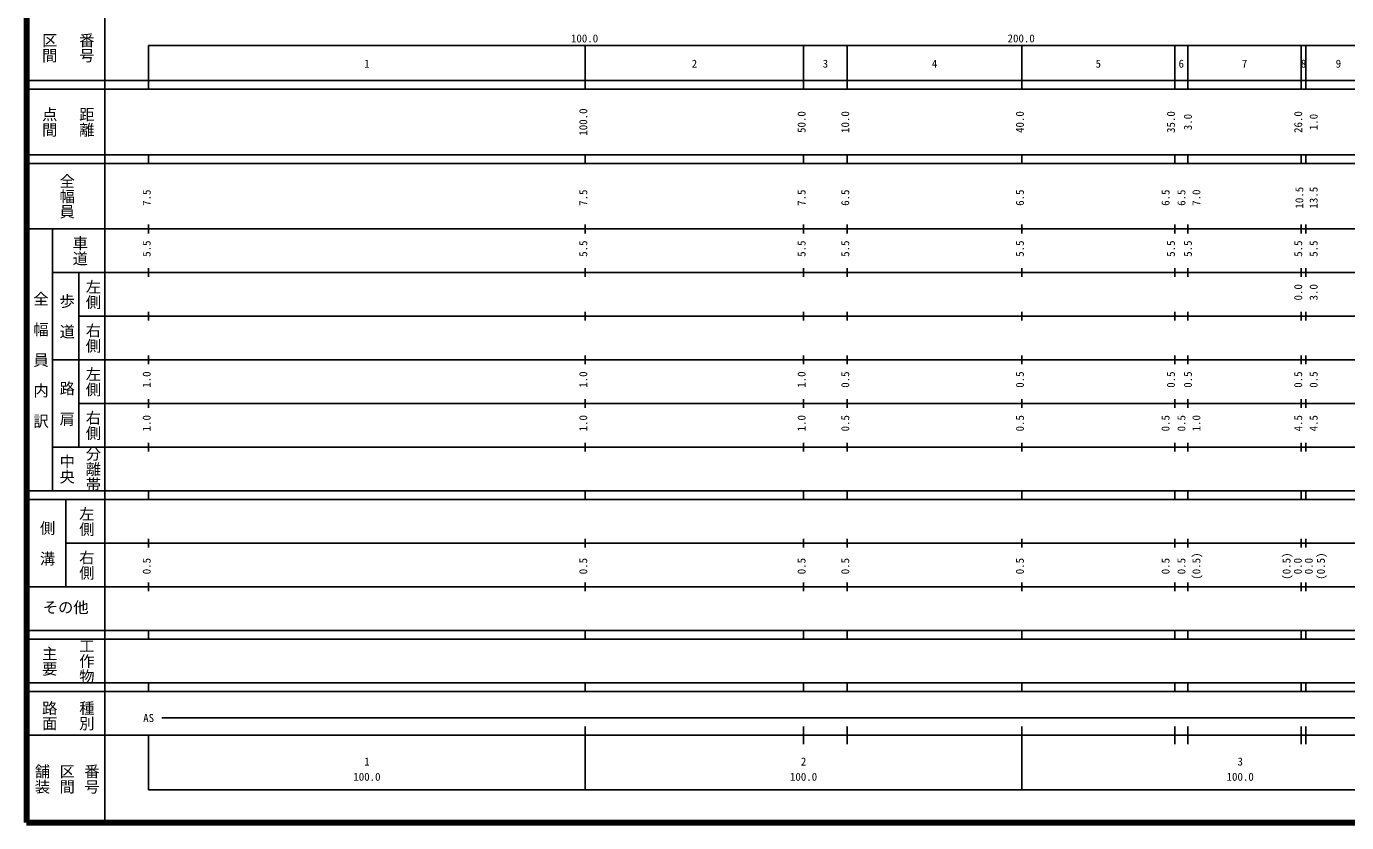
# Model space of a CAD drawing. Units: millimetres on the paper, enlarged 1000 times. Extents: x 40000 to 680000, y 20000 to 380000.
# Drawn here: x 40000 to 342368, y 20000 to 202409 of the extents above; entities that cross this region are included whole.
import ezdxf
from ezdxf.enums import TextEntityAlignment as Align

# ---------------------------------------------------------------- set-up
doc = ezdxf.new("R2010")
doc.units = ezdxf.units.MM
doc.header["$LTSCALE"] = 1000
doc.layers.add('M-TTL', color=2, linetype='Continuous', lineweight=140)
doc.layers.add('M-TTL-BAND', color=7, linetype='Continuous', lineweight=25)
doc.styles.add('@ＭＳ ゴシック', font='')
doc.styles.add('ＭＳ ゴシック', font='')
doc.styles.get('@ＭＳ ゴシック').set_extended_font_data('@MS Gothic')
doc.styles.get('ＭＳ ゴシック').set_extended_font_data('MS Gothic')

msp = doc.modelspace()

# ---------------------------------------------------------------- linework, layer by layer
at = {"layer": 'M-TTL'}
for p, q in [((40000, 380000), (40000, 20000)), ((40000, 20000), (680000, 20000))]:
    msp.add_line(p, q, dxfattribs=at)
at = {"layer": 'M-TTL-BAND'}
for p, q in [((58000, 370000), (58000, 20000)), ((68000, 198000), (579000, 198000)), ((68000, 198000), (68000, 188000)), ((168000, 188000), (168000, 198000)), ((218000, 188000), (218000, 198000)), ((228000, 188000), (228000, 198000)), ((268000, 188000), (268000, 198000)), ((303000, 188000), (303000, 198000)), ((306000, 188000), (306000, 198000)), ((332000, 188000), (332000, 198000)), ((333000, 188000), (333000, 198000)), ((40000, 190000), (579000, 190000)), ((40000, 188000), (579000, 188000)), ((40000, 173000), (579000, 173000)), ((68000, 171000), (68000, 173000)), ((168000, 171000), (168000, 173000)), ((218000, 171000), (218000, 173000)), ((228000, 171000), (228000, 173000)), ((268000, 171000), (268000, 173000)), ((303000, 171000), (303000, 173000)), ((306000, 171000), (306000, 173000)), ((332000, 171000), (332000, 173000)), ((333000, 171000), (333000, 173000)), ((40000, 171000), (579000, 171000)), ((40000, 156000), (579000, 156000)), ((46000, 96000), (46000, 156000)), ((68000, 155000), (68000, 157000)), ((168000, 155000), (168000, 157000)), ((218000, 155000), (218000, 157000)), ((228000, 155000), (228000, 157000)), ((268000, 155000), (268000, 157000)), ((303000, 155000), (303000, 157000)), ((306000, 155000), (306000, 157000)), ((332000, 155000), (332000, 157000)), ((333000, 155000), (333000, 157000)), ((46000, 146000), (579000, 146000)), ((52000, 146000), (52000, 106000)), ((68000, 145000), (68000, 147000)), ((168000, 145000), (168000, 147000)), ((218000, 145000), (218000, 147000)), ((228000, 145000), (228000, 147000)), ((268000, 145000), (268000, 147000)), ((303000, 145000), (303000, 147000)), ((306000, 145000), (306000, 147000)), ((332000, 145000), (332000, 147000)), ((333000, 145000), (333000, 147000)), ((68000, 135000), (68000, 137000)), ((168000, 135000), (168000, 137000)), ((218000, 135000), (218000, 137000)), ((228000, 135000), (228000, 137000)), ((268000, 135000), (268000, 137000)), ((303000, 135000), (303000, 137000)), ((306000, 135000), (306000, 137000)), ((332000, 135000), (332000, 137000)), ((333000, 135000), (333000, 137000)), ((52000, 136000), (579000, 136000)), ((68000, 125000), (68000, 127000)), ((168000, 125000), (168000, 127000)), ((218000, 125000), (218000, 127000)), ((228000, 125000), (228000, 127000)), ((268000, 125000), (268000, 127000)), ((303000, 125000), (303000, 127000)), ((306000, 125000), (306000, 127000)), ((332000, 125000), (332000, 127000)), ((333000, 125000), (333000, 127000)), ((46000, 126000), (579000, 126000)), ((52000, 116000), (579000, 116000)), ((68000, 115000), (68000, 117000)), ((168000, 115000), (168000, 117000)), ((218000, 115000), (218000, 117000)), ((228000, 115000), (228000, 117000)), ((268000, 115000), (268000, 117000)), ((303000, 115000), (303000, 117000)), ((306000, 115000), (306000, 117000)), ((332000, 115000), (332000, 117000)), ((333000, 115000), (333000, 117000)), ((46000, 106000), (579000, 106000)), ((68000, 105000), (68000, 107000)), ((168000, 105000), (168000, 107000)), ((218000, 105000), (218000, 107000)), ((228000, 105000), (228000, 107000)), ((268000, 105000), (268000, 107000)), ((303000, 105000), (303000, 107000)), ((306000, 105000), (306000, 107000)), ((332000, 105000), (332000, 107000)), ((333000, 105000), (333000, 107000)), ((40000, 96000), (579000, 96000)), ((40000, 94000), (579000, 94000)), ((49000, 94000), (49000, 74000)), ((68000, 94000), (68000, 96000)), ((168000, 94000), (168000, 96000)), ((218000, 94000), (218000, 96000)), ((228000, 94000), (228000, 96000)), ((268000, 94000), (268000, 96000)), ((303000, 94000), (303000, 96000)), ((306000, 94000), (306000, 96000)), ((332000, 94000), (332000, 96000)), ((333000, 94000), (333000, 96000)), ((68000, 83000), (68000, 85000)), ((168000, 83000), (168000, 85000)), ((218000, 83000), (218000, 85000)), ((228000, 83000), (228000, 85000)), ((268000, 83000), (268000, 85000)), ((303000, 83000), (303000, 85000)), ((306000, 83000), (306000, 85000)), ((332000, 83000), (332000, 85000)), ((333000, 83000), (333000, 85000)), ((49000, 84000), (579000, 84000)), ((40000, 74000), (579000, 74000)), ((68000, 73000), (68000, 75000)), ((168000, 73000), (168000, 75000)), ((218000, 73000), (218000, 75000)), ((228000, 73000), (228000, 75000)), ((268000, 73000), (268000, 75000)), ((303000, 73000), (303000, 75000)), ((306000, 73000), (306000, 75000)), ((332000, 73000), (332000, 75000)), ((333000, 73000), (333000, 75000)), ((40000, 64000), (579000, 64000)), ((68000, 62000), (68000, 64000)), ((168000, 62000), (168000, 64000)), ((218000, 62000), (218000, 64000)), ((228000, 62000), (228000, 64000)), ((268000, 62000), (268000, 64000)), ((303000, 62000), (303000, 64000)), ((306000, 62000), (306000, 64000)), ((332000, 62000), (332000, 64000)), ((333000, 62000), (333000, 64000)), ((40000, 62000), (579000, 62000)), ((40000, 52000), (579000, 52000)), ((68000, 50000), (68000, 52000)), ((168000, 50000), (168000, 52000)), ((218000, 50000), (218000, 52000)), ((228000, 50000), (228000, 52000)), ((268000, 50000), (268000, 52000)), ((303000, 50000), (303000, 52000)), ((306000, 50000), (306000, 52000)), ((332000, 50000), (332000, 52000)), ((333000, 50000), (333000, 52000)), ((40000, 50000), (579000, 50000)), ((71000, 44000), (565000, 44000)), ((40000, 40000), (579000, 40000)), ((68000, 40000), (68000, 27500)), ((168000, 27500), (168000, 42000)), ((218000, 38000), (218000, 42000)), ((228000, 38000), (228000, 42000)), ((268000, 27500), (268000, 42000)), ((303000, 38000), (303000, 42000)), ((306000, 38000), (306000, 42000)), ((332000, 38000), (332000, 42000)), ((333000, 38000), (333000, 42000)), ((68000, 27500), (579000, 27500))]:
    msp.add_line(p, q, dxfattribs=at)

# ---------------------------------------------------------------- texts
for s, height, rotation, style, p in [('区間', 2566, 270, '@ＭＳ ゴシック', (43250, 201000)), ('番号', 2566, 270, '@ＭＳ ゴシック', (51750, 201000)), ('点間', 2566, 270, '@ＭＳ ゴシック', (43250, 184000)), ('距離', 2566, 270, '@ＭＳ ゴシック', (51750, 184000)), ('100.0', 1833, 90, 'ＭＳ ゴシック', (169000, 177375)), ('50.0', 1833, 90, 'ＭＳ ゴシック', (219000, 178000)), ('10.0', 1833, 90, 'ＭＳ ゴシック', (229000, 178000)), ('40.0', 1833, 90, 'ＭＳ ゴシック', (269000, 178000)), ('35.0', 1833, 90, 'ＭＳ ゴシック', (303594, 178000)), ('3.0', 1833, 90, 'ＭＳ ゴシック', (307481, 178625)), ('26.0', 1833, 90, 'ＭＳ ゴシック', (332744, 178000)), ('1.0', 1833, 90, 'ＭＳ ゴシック', (336277, 178625)), ('全幅員', 2566, 270, '@ＭＳ ゴシック', (47250, 168750)), ('7.5', 1833, 90, 'ＭＳ ゴシック', (69000, 161299)), ('7.5', 1833, 90, 'ＭＳ ゴシック', (169000, 161299)), ('7.5', 1833, 90, 'ＭＳ ゴシック', (219000, 161299)), ('6.5', 1833, 90, 'ＭＳ ゴシック', (229000, 161299)), ('6.5', 1833, 90, 'ＭＳ ゴシック', (269000, 161299)), ('6.5', 1833, 90, 'ＭＳ ゴシック', (302357, 161299)), ('6.5', 1833, 90, 'ＭＳ ゴシック', (306000, 161299)), ('7.0', 1833, 90, 'ＭＳ ゴシック', (309424, 161299)), ('10.5', 1833, 90, 'ＭＳ ゴシック', (333000, 160674)), ('13.5', 1833, 90, 'ＭＳ ゴシック', (336277, 160674)), ('車道', 2566, 270, '@ＭＳ ゴシック', (50250, 154500)), ('5.5', 1833, 90, 'ＭＳ ゴシック', (69000, 149625)), ('5.5', 1833, 90, 'ＭＳ ゴシック', (169000, 149625)), ('5.5', 1833, 90, 'ＭＳ ゴシック', (219000, 149625)), ('5.5', 1833, 90, 'ＭＳ ゴシック', (229000, 149625)), ('5.5', 1833, 90, 'ＭＳ ゴシック', (269000, 149625)), ('5.5', 1833, 90, 'ＭＳ ゴシック', (303594, 149625)), ('5.5', 1833, 90, 'ＭＳ ゴシック', (307481, 149625)), ('5.5', 1833, 90, 'ＭＳ ゴシック', (332744, 149625)), ('5.5', 1833, 90, 'ＭＳ ゴシック', (336277, 149625)), ('左側', 2566, 270, '@ＭＳ ゴシック', (53250, 144500)), ('0.0', 1833, 90, 'ＭＳ ゴシック', (332744, 139625)), ('3.0', 1833, 90, 'ＭＳ ゴシック', (336277, 139625)), ('全\u3000幅\u3000員\u3000内\u3000訳', 2566, 270, '@ＭＳ ゴシック', (41250, 141750)), ('歩\u3000道', 2566, 270, '@ＭＳ ゴシック', (47250, 141250)), ('右側', 2566, 270, '@ＭＳ ゴシック', (53250, 134500)), ('左側', 2566, 270, '@ＭＳ ゴシック', (53250, 124500)), ('路\u3000肩', 2566, 270, '@ＭＳ ゴシック', (47250, 121250)), ('1.0', 1833, 90, 'ＭＳ ゴシック', (69000, 119625)), ('1.0', 1833, 90, 'ＭＳ ゴシック', (169000, 119625)), ('1.0', 1833, 90, 'ＭＳ ゴシック', (219000, 119625)), ('0.5', 1833, 90, 'ＭＳ ゴシック', (229000, 119625)), ('0.5', 1833, 90, 'ＭＳ ゴシック', (269000, 119625)), ('0.5', 1833, 90, 'ＭＳ ゴシック', (303594, 119625)), ('0.5', 1833, 90, 'ＭＳ ゴシック', (307481, 119625)), ('0.5', 1833, 90, 'ＭＳ ゴシック', (332744, 119625)), ('0.5', 1833, 90, 'ＭＳ ゴシック', (336277, 119625)), ('右側', 2566, 270, '@ＭＳ ゴシック', (53250, 114500)), ('1.0', 1833, 90, 'ＭＳ ゴシック', (69000, 109625)), ('1.0', 1833, 90, 'ＭＳ ゴシック', (169000, 109625)), ('1.0', 1833, 90, 'ＭＳ ゴシック', (219000, 109625)), ('0.5', 1833, 90, 'ＭＳ ゴシック', (229000, 109625)), ('0.5', 1833, 90, 'ＭＳ ゴシック', (269000, 109625)), ('0.5', 1833, 90, 'ＭＳ ゴシック', (302357, 109625)), ('0.5', 1833, 90, 'ＭＳ ゴシック', (306000, 109625)), ('1.0', 1833, 90, 'ＭＳ ゴシック', (309424, 109625)), ('4.5', 1833, 90, 'ＭＳ ゴシック', (332744, 109625)), ('4.5', 1833, 90, 'ＭＳ ゴシック', (336277, 109625)), ('分離帯', 2566, 270, '@ＭＳ ゴシック', (53250, 106250)), ('中央', 2566, 270, '@ＭＳ ゴシック', (47250, 104500)), ('左側', 2566, 270, '@ＭＳ ゴシック', (51750, 92500)), ('側\u3000溝', 2566, 270, '@ＭＳ ゴシック', (42750, 89250)), ('右側', 2566, 270, '@ＭＳ ゴシック', (51750, 82500)), ('0.5', 1833, 90, 'ＭＳ ゴシック', (69000, 76889)), ('0.5', 1833, 90, 'ＭＳ ゴシック', (169000, 76889)), ('0.5', 1833, 90, 'ＭＳ ゴシック', (219000, 76889)), ('0.5', 1833, 90, 'ＭＳ ゴシック', (229000, 76889)), ('0.5', 1833, 90, 'ＭＳ ゴシック', (269000, 76889)), ('0.5', 1833, 90, 'ＭＳ ゴシック', (302357, 76889)), ('0.5', 1833, 90, 'ＭＳ ゴシック', (306000, 76889)), ('(0.5)', 1833, 90, 'ＭＳ ゴシック', (309424, 75639)), ('(0.5)', 1833, 90, 'ＭＳ ゴシック', (330077, 75639)), ('0.0', 1833, 90, 'ＭＳ ゴシック', (332662, 76889)), ('0.0', 1833, 90, 'ＭＳ ゴシック', (335161, 76889)), ('(0.5)', 1833, 90, 'ＭＳ ゴシック', (337939, 75639)), ('工作物', 2566, 270, '@ＭＳ ゴシック', (51750, 62250)), ('主要', 2566, 270, '@ＭＳ ゴシック', (43250, 60500)), ('路面', 2566, 270, '@ＭＳ ゴシック', (43250, 48000)), ('種別', 2566, 270, '@ＭＳ ゴシック', (51750, 48000)), ('舗装', 2566, 270, '@ＭＳ ゴシック', (41583, 33500)), ('番号', 2566, 270, '@ＭＳ ゴシック', (52917, 33500)), ('区間', 2566, 270, '@ＭＳ ゴシック', (47250, 33500))]:
    msp.add_text(s, height=height, rotation=rotation, dxfattribs=dict(at, style=style)).set_placement(p, align=Align.BOTTOM_LEFT)
at = {"layer": 'M-TTL-BAND', "style": 'ＭＳ ゴシック'}
for s, height, p in [('100.0', 1833, (164719, 198195)), ('200.0', 1833, (264719, 198195)), ('1', 1833, (117375, 192405)), ('2', 1833, (192375, 192405)), ('3', 1833, (222375, 192405)), ('4', 1833, (247375, 192405)), ('5', 1833, (284875, 192405)), ('6', 1833, (303875, 192405)), ('7', 1833, (318375, 192405)), ('8', 1833, (331875, 192405)), ('9', 1833, (339875, 192405)), ('その他', 2566, (43750, 67250)), ('AS', 1833, (66750, 42500)), ('1', 1833, (117375, 32523)), ('2', 1833, (217375, 32523)), ('3', 1833, (317375, 32523)), ('100.0', 1833, (114875, 29033)), ('100.0', 1833, (214875, 29033)), ('100.0', 1833, (314875, 29033))]:
    msp.add_text(s, height=height, dxfattribs=at).set_placement(p, align=Align.BOTTOM_LEFT)

doc.saveas('drawing.dxf')
